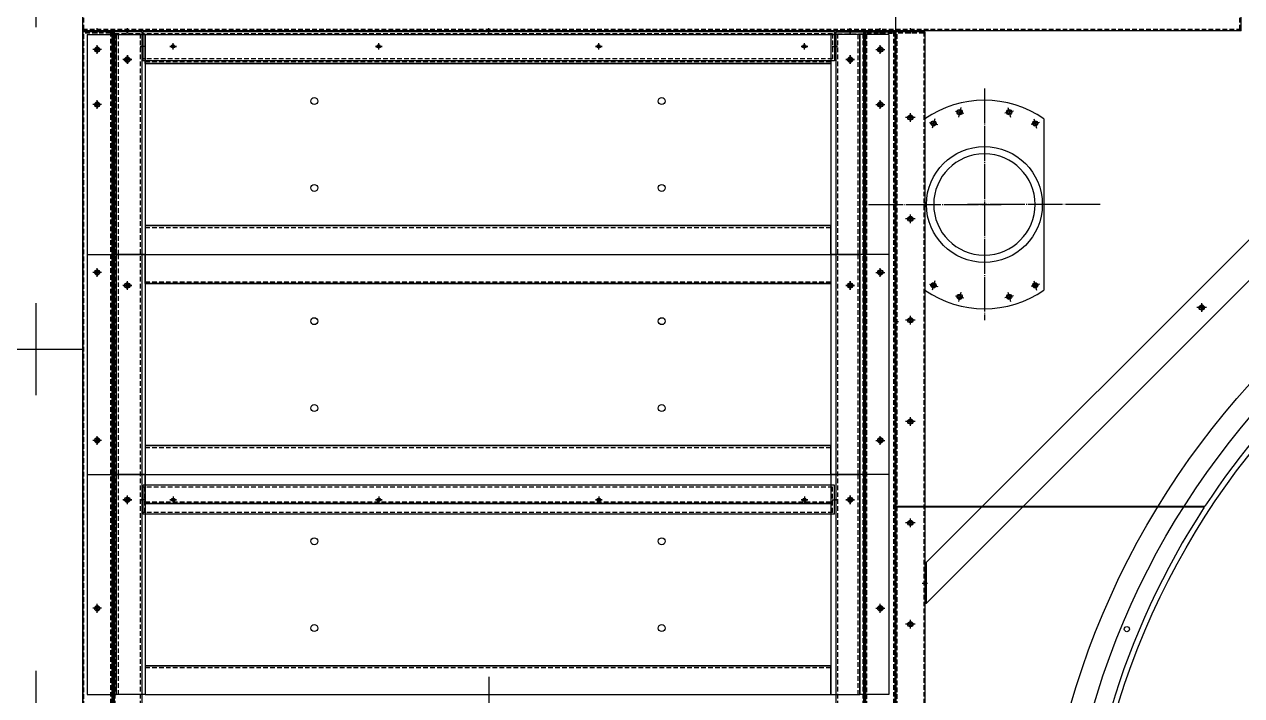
# Model space of a CAD drawing. Header units: millimetres. Extents: x 1037 to 22896, y 879 to 16337.
# Drawn here: x 4051 to 6153, y 12587 to 13746 of the extents above; entities that cross this region are included whole.
import ezdxf

# ---------------------------------------------------------------- set-up
doc = ezdxf.new("R2010")
doc.units = ezdxf.units.MM
doc.linetypes.add('CENTER', pattern=[65, 60, -2, 1, -2])
doc.linetypes.add('HIDDEN', pattern=[3, 2, -1])
for name, color, linetype in [('CENTER', 1, 'CENTER'), ('HOLE', 7, 'Continuous'), ('숨은선', 5, 'HIDDEN')]:
    doc.layers.add(name, color=color, linetype=linetype)

msp = doc.modelspace()

# ---------------------------------------------------------------- hatches: boundary and pattern name
h = msp.add_hatch()
h.set_pattern_fill('CROSS', scale=50)
h.set_pattern_definition([(0, (-360815.64, 1851827.8), (317.5, 317.5), [158.75, -476.25]), (90, (-360736.27, 1851748.44), (-317.5, 317.5), [158.75, -476.25])])
h.paths.add_polyline_path([(4152.2, 13785.4), (3852.2, 13785.4), (3852.2, 10585.4), (4152.2, 10585.4)])

# ---------------------------------------------------------------- linework, layer by layer
for p, q in [((4152.2, 13735.4), (4152.2, 13785.4)), ((5556.2, 12914.4), (5556.2, 13785.4)), ((6152.2, 13735.4), (6152.2, 13785.4)), ((6152.2, 13735.4), (6152.2, 13785.4)), ((4152.1, 13733.4), (4152.1, 10637.4)), ((4254.1, 13733.4), (4152.1, 13733.4)), ((6152.2, 13735.4), (4152.2, 13735.4)), ((4152.2, 10637.4), (4152.2, 13733.4)), ((4202.2, 13733.4), (4152.2, 13733.4)), ((4159.9, 13728.8), (4209.9, 13728.8)), ((4159.9, 13728.8), (4159.9, 13348.8)), ((4202.2, 13733.4), (4202.2, 10637.4)), ((4254.2, 13733.4), (4204.2, 13733.4)), ((4204.2, 13733.4), (4204.2, 10637.4)), ((4206.1, 13733.4), (4206.1, 10637.4)), ((4254.1, 13733.4), (4254.1, 10637.4)), ((4254.2, 13733.4), (4254.2, 10637.4)), ((4256.1, 13733.4), (4256.1, 13683.4)), ((5450.1, 13733.4), (4256.1, 13733.4)), ((4328.9, 13728.8), (5452.9, 13728.8)), ((5450.1, 13733.4), (5450.1, 13683.4)), ((5452.2, 13733.4), (5502.2, 13733.4)), ((5452.2, 13733.4), (5452.2, 10637.4)), ((5452.3, 13733.4), (5452.3, 10637.4)), ((5452.3, 13733.4), (5554.3, 13733.4)), ((5543.9, 13728.8), (5493.9, 13728.8)), ((5500.3, 13733.4), (5500.3, 10637.4)), ((5502.2, 13733.4), (5502.2, 10637.4)), ((5504.2, 10637.4), (5504.2, 13733.4)), ((5504.2, 13733.4), (5554.2, 13733.4)), ((5543.9, 13728.8), (5543.9, 13348.8)), ((5554.2, 13733.4), (5554.2, 10637.4)), ((5554.3, 13733.4), (5554.3, 10637.4)), ((5556.2, 13733.4), (5556.2, 10637.4)), ((5606.2, 13733.4), (5556.2, 13733.4)), ((5606.2, 13733.4), (5556.2, 13733.4)), ((5606.2, 13733.4), (5606.2, 10637.4)), ((6595.5, 13733.4), (5608.2, 12746.1)), ((6524.8, 13733.4), (5608.2, 12816.8)), ((5450.1, 13683.4), (4256.1, 13683.4)), ((5606.2, 13583), (5606.2, 13287.5)), ((5811.8, 13583), (5811.8, 13287.5)), ((4159.9, 13348.8), (4209.9, 13348.8)), ((4159.9, 13348.8), (4209.9, 13348.8)), ((4159.9, 13348.8), (4159.9, 12968.8)), ((4328.9, 13348.8), (5452.9, 13348.8)), ((5543.9, 13348.8), (5493.9, 13348.8)), ((5543.9, 13348.8), (5493.9, 13348.8)), ((5543.9, 13348.8), (5543.9, 12968.8)), ((4159.9, 12968.8), (4209.9, 12968.8)), ((4159.9, 12968.8), (4209.9, 12968.8)), ((4159.9, 12968.8), (4159.9, 12588.8)), ((4256.2, 12900.4), (4256.2, 12950.4)), ((5450.2, 12950.4), (4256.2, 12950.4)), ((4328.9, 12968.8), (5452.9, 12968.8)), ((5450.2, 12900.4), (5450.2, 12950.4)), ((5543.9, 12968.8), (5493.9, 12968.8)), ((5543.9, 12968.8), (5493.9, 12968.8)), ((5543.9, 12968.8), (5543.9, 12588.8)), ((5556.2, 12914.4), (6089.8, 12914.4)), ((6088.5, 12912.4), (5556.2, 12912.4)), ((5556.2, 12186.4), (5556.2, 12912.4)), ((5450.2, 12900.4), (4256.2, 12900.4)), ((5608.2, 12816.8), (5606.2, 12816.8)), ((5606.2, 12816.8), (5606.2, 12746.1)), ((5608.2, 12816.8), (5608.2, 12746.1)), ((5606.2, 12791.4), (5604.2, 12791.4)), ((5604.2, 12771.4), (5606.2, 12771.4)), ((5608.2, 12746.1), (5606.2, 12746.1)), ((4159.9, 12588.8), (4209.9, 12588.8)), ((5543.9, 12588.8), (5493.9, 12588.8))]:
    msp.add_line(p, q)
at = {"color": 1}
for p, q in [((4177.2, 13730.9), (4177.2, 13739.9)), ((4177.2, 13730.4), (4177.2, 13736.4)), ((4229.1, 13730.4), (4229.1, 13736.4)), ((4229.2, 13730.9), (4229.2, 13739.9)), ((4229.2, 13736.4), (4229.2, 13730.4)), ((4853.1, 13730.4), (4853.1, 13736.4)), ((4853.2, 13730.9), (4853.2, 13739.9)), ((5477.2, 13730.9), (5477.2, 13739.9)), ((5477.2, 13736.4), (5477.2, 13730.4)), ((5477.3, 13730.4), (5477.3, 13736.4)), ((5529.2, 13730.9), (5529.2, 13739.9)), ((5529.2, 13730.4), (5529.2, 13736.4)), ((5581.2, 13730.9), (5581.2, 13739.9)), ((5581.2, 13736.4), (5581.2, 13730.4)), ((4251.2, 13708.4), (4257.2, 13708.4)), ((5455.2, 13708.4), (5449.2, 13708.4)), ((6084.2, 13263.3), (6084.2, 13251.3)), ((6090.2, 13257.3), (6078.2, 13257.3)), ((5551.2, 13233.4), (5557.2, 13233.4)), ((5551.7, 13233.4), (5560.7, 13233.4)), ((4251.1, 12925.4), (4257.1, 12925.4)), ((5455.3, 12925.4), (5449.3, 12925.4)), ((5601.7, 12781.4), (5610.7, 12781.4)), ((5603.2, 12781.4), (5609.2, 12781.4))]:
    msp.add_line(p, q, dxfattribs=at)
at = {"color": 7}
msp.add_lwpolyline([(4152.2, 13785.4), (3852.2, 13785.4), (3852.2, 10585.4), (4152.2, 10585.4)], close=True, dxfattribs=at)
for centre, radius in [((4177.1, 13702.9), 4.5), ((4177.2, 13702.9), 3), ((4308.1, 13708.4), 3), ((4663.1, 13708.4), 3), ((5043.1, 13708.4), 3), ((5398.1, 13708.4), 3), ((5529.3, 13702.9), 4.5), ((5529.2, 13702.9), 3), ((5529.2, 13702.9), 3), ((5529.2, 13702.9), 3), ((5529.2, 13702.9), 3), ((4229.1, 13685.4), 4.5), ((4229.1, 13685.4), 4.5), ((4229.1, 13685.4), 4.5), ((4229.1, 13685.4), 4.5), ((4229.2, 13685.4), 3), ((4229.2, 13685.4), 3), ((4229.2, 13685.4), 3), ((5477.3, 13685.4), 4.5), ((5477.3, 13685.4), 4.5), ((5477.3, 13685.4), 4.5), ((5477.3, 13685.4), 4.5), ((5477.2, 13685.4), 3), ((5477.2, 13685.4), 3), ((5477.2, 13685.4), 3), ((4177.1, 13607.9), 4.5), ((4177.2, 13607.9), 3), ((4177.2, 13607.9), 3), ((4177.2, 13607.9), 3), ((4177.2, 13607.9), 3), ((4177.2, 13607.9), 3), ((4177.2, 13607.9), 3), ((4177.2, 13607.9), 3), ((4177.2, 13607.9), 3), ((4551.9, 13613.8), 6), ((5151.9, 13613.8), 6), ((5529.3, 13607.9), 4.5), ((5529.2, 13607.9), 3), ((5529.2, 13607.9), 3), ((5529.2, 13607.9), 3), ((5529.2, 13607.9), 3), ((5529.2, 13607.9), 3), ((5529.2, 13607.9), 3), ((5529.2, 13607.9), 3), ((5529.2, 13607.9), 3), ((5581.2, 13585.4), 4.5), ((5581.2, 13585.4), 3), ((5581.2, 13585.4), 3), ((5581.2, 13585.4), 3), ((5581.2, 13585.4), 3), ((5621.2, 13575.2), 4.5), ((5621.2, 13575.2), 4.5), ((5621.2, 13575.2), 4.5), ((5621.2, 13575.2), 4.5), ((5666.3, 13594.7), 4.5), ((5666.3, 13594.7), 4.5), ((5666.3, 13594.7), 4.5), ((5666.3, 13594.7), 4.5), ((5666.3, 13594.7), 3), ((5751.7, 13594.7), 4.5), ((5751.7, 13594.7), 4.5), ((5751.7, 13594.7), 4.5), ((5751.7, 13594.7), 4.5), ((5751.7, 13594.7), 3), ((5796.8, 13575.2), 4.5), ((5796.8, 13575.2), 4.5), ((5796.8, 13575.2), 4.5), ((5796.8, 13575.2), 4.5), ((5621.2, 13575.1), 3), ((5796.8, 13575.1), 3), ((7202.3, 12185.4), 1360), ((5709, 13435.3), 100), ((7202.3, 12185.4), 1320), ((4551.9, 13463.8), 6), ((5151.9, 13463.8), 6), ((5581.2, 13410.4), 4.5), ((5581.2, 13410.4), 3), ((5581.2, 13410.4), 3), ((5581.2, 13410.4), 3), ((5581.2, 13410.4), 3), ((4177.1, 13317.9), 4.5), ((4177.2, 13317.9), 3), ((4177.2, 13317.9), 3), ((4177.2, 13317.9), 3), ((4177.2, 13317.9), 3), ((5529.3, 13317.9), 4.5), ((5529.2, 13317.9), 3), ((5529.2, 13317.9), 3), ((5529.2, 13317.9), 3), ((5529.2, 13317.9), 3), ((4229.1, 13295.4), 4.5), ((4229.1, 13295.4), 4.5), ((4229.2, 13295.4), 3), ((5477.3, 13295.4), 4.5), ((5477.3, 13295.4), 4.5), ((5477.2, 13295.4), 3), ((5621.2, 13295.6), 4.5), ((5621.2, 13295.6), 4.5), ((5621.2, 13295.6), 4.5), ((5621.2, 13295.6), 4.5), ((5621.2, 13295.5), 3), ((5796.8, 13295.6), 4.5), ((5796.8, 13295.6), 4.5), ((5796.8, 13295.6), 4.5), ((5796.8, 13295.6), 4.5), ((5796.8, 13295.5), 3), ((5666.3, 13275.9), 4.5), ((5666.3, 13275.9), 4.5), ((5666.3, 13275.9), 4.5), ((5666.3, 13275.9), 4.5), ((5666.3, 13276), 3), ((5751.7, 13275.9), 4.5), ((5751.7, 13275.9), 4.5), ((5751.7, 13275.9), 4.5), ((5751.7, 13275.9), 4.5), ((5751.7, 13276), 3), ((6084.2, 13257.3), 3), ((4551.9, 13233.8), 6), ((5151.9, 13233.8), 6), ((5581.2, 13235.4), 4.5), ((5581.2, 13235.4), 3), ((5581.2, 13235.4), 3), ((5581.2, 13235.4), 3), ((5581.2, 13235.4), 3), ((4551.9, 13083.8), 6), ((5151.9, 13083.8), 6), ((5581.2, 13060.4), 4.5), ((5581.2, 13060.4), 3), ((5581.2, 13060.4), 3), ((5581.2, 13060.4), 3), ((5581.2, 13060.4), 3), ((4177.1, 13027.9), 4.5), ((5529.3, 13027.9), 4.5), ((4177.2, 13027.9), 3), ((4177.2, 13027.9), 3), ((4177.2, 13027.9), 3), ((4177.2, 13027.9), 3), ((5529.2, 13027.9), 3), ((5529.2, 13027.9), 3), ((5529.2, 13027.9), 3), ((5529.2, 13027.9), 3), ((4229.1, 12925.4), 4.5), ((4229.1, 12925.4), 4.5), ((4229.2, 12925.4), 3), ((4308.2, 12925.4), 3), ((4663.3, 12925.4), 3), ((5043.3, 12925.4), 3), ((5398.2, 12925.4), 3), ((5477.3, 12925.4), 4.5), ((5477.3, 12925.4), 4.5), ((5477.2, 12925.4), 3), ((5581.2, 12885.4), 4.5), ((5581.2, 12885.4), 3), ((5581.2, 12885.4), 3), ((5581.2, 12885.4), 3), ((5581.2, 12885.4), 3), ((4551.9, 12853.8), 6), ((5151.9, 12853.8), 6), ((4177.1, 12737.9), 4.5), ((4177.2, 12737.9), 3), ((4177.2, 12737.9), 3), ((4177.2, 12737.9), 3), ((4177.2, 12737.9), 3), ((5529.3, 12737.9), 4.5), ((5529.2, 12737.9), 3), ((5529.2, 12737.9), 3), ((5529.2, 12737.9), 3), ((5529.2, 12737.9), 3), ((4551.9, 12703.8), 6), ((5151.9, 12703.8), 6), ((5581.2, 12710.4), 4.5), ((5581.2, 12710.4), 3), ((5581.2, 12710.4), 3), ((5581.2, 12710.4), 3), ((5581.2, 12710.4), 3), ((5955, 12702), 4.5)]:
    msp.add_circle(centre, radius)
at = {"color": 5}
msp.add_circle((7202.3, 12185.4), 1398.2, dxfattribs=at)
at = {"color": 7}
msp.add_circle((6084.2, 13257.3), 4.5, dxfattribs=at)
for start, end in [(55.1692, 124.8308), (235.1692, 304.8308)]:
    msp.add_arc((5709, 13435.3), 180, start, end, dxfattribs=at)
for centre, radius, start, end in [((5709, 13435.3), 87.5, 90.3274, 269.6726), ((5709, 13435.3), 87.5, 270.3274, 89.6726), ((7202.3, 12185.4), 1330, 33.2382, 146.7618), ((7202.3, 12185.4), 1330, 146.8648, 179.9569)]:
    msp.add_arc(centre, radius, start, end)
at = {"layer": 'CENTER'}
for p, q in [((4177.1, 13695.4), (4177.1, 13710.4)), ((4177.1, 13708.6), (4177.1, 13697.2)), ((4177.1, 13697.2), (4177.1, 13708.6)), ((4177.2, 13697.9), (4177.2, 13707.9)), ((4177.2, 13697.9), (4177.2, 13707.9)), ((4177.2, 13697.9), (4177.2, 13707.9)), ((4177.2, 13697.9), (4177.2, 13707.9)), ((4177.2, 13707.9), (4177.2, 13697.9)), ((4260, 13708.4), (4252.3, 13708.4)), ((4302.4, 13708.4), (4313.9, 13708.4)), ((4313.9, 13708.4), (4302.4, 13708.4)), ((4308.1, 13702.7), (4308.1, 13714.1)), ((4657.4, 13708.4), (4668.9, 13708.4)), ((4668.9, 13708.4), (4657.4, 13708.4)), ((4663.1, 13702.7), (4663.1, 13714.1)), ((5037.4, 13708.4), (5048.9, 13708.4)), ((5048.9, 13708.4), (5037.4, 13708.4)), ((5043.1, 13702.7), (5043.1, 13714.1)), ((5392.4, 13708.4), (5403.9, 13708.4)), ((5403.9, 13708.4), (5392.4, 13708.4)), ((5398.1, 13702.7), (5398.1, 13714.1)), ((5446.3, 13708.4), (5454, 13708.4)), ((5529.2, 13707.9), (5529.2, 13697.9)), ((5529.2, 13707.9), (5529.2, 13697.9)), ((5529.2, 13707.9), (5529.2, 13697.9)), ((5529.2, 13707.9), (5529.2, 13697.9)), ((5529.3, 13695.4), (5529.3, 13710.4)), ((5529.3, 13708.6), (5529.3, 13697.2)), ((5529.3, 13697.2), (5529.3, 13708.6)), ((4184.6, 13702.9), (4169.6, 13702.9)), ((4182.9, 13702.9), (4171.4, 13702.9)), ((4182.8, 13702.9), (4171.5, 13702.9)), ((4182.8, 13702.9), (4171.5, 13702.9)), ((4236.6, 13685.4), (4221.6, 13685.4)), ((4236.6, 13685.4), (4221.6, 13685.4)), ((4236.6, 13685.4), (4221.6, 13685.4)), ((4236.6, 13685.4), (4221.6, 13685.4)), ((4236.7, 13685.4), (4221.7, 13685.4)), ((4236.7, 13685.4), (4221.7, 13685.4)), ((4221.7, 13685.4), (4236.7, 13685.4)), ((4234.9, 13685.4), (4223.4, 13685.4)), ((4234.9, 13685.4), (4223.4, 13685.4)), ((4234.9, 13685.4), (4223.4, 13685.4)), ((4234.9, 13685.4), (4223.4, 13685.4)), ((4234.9, 13685.4), (4223.5, 13685.4)), ((4234.9, 13685.4), (4223.5, 13685.4)), ((4229.1, 13692.9), (4229.1, 13677.9)), ((4229.1, 13692.9), (4229.1, 13677.9)), ((4229.1, 13692.9), (4229.1, 13677.9)), ((4229.1, 13692.9), (4229.1, 13677.9)), ((4229.1, 13679.7), (4229.1, 13691.1)), ((4229.1, 13691.1), (4229.1, 13679.7)), ((4229.1, 13679.7), (4229.1, 13691.1)), ((4229.1, 13691.1), (4229.1, 13679.7)), ((4229.1, 13679.7), (4229.1, 13691.1)), ((4229.1, 13691.1), (4229.1, 13679.7)), ((4229.1, 13679.7), (4229.1, 13691.1)), ((4229.1, 13691.1), (4229.1, 13679.7)), ((4229.2, 13692.9), (4229.2, 13677.9)), ((4229.2, 13692.9), (4229.2, 13677.9)), ((4229.2, 13677.9), (4229.2, 13692.9)), ((4229.2, 13679.7), (4229.2, 13691.1)), ((4229.2, 13691.1), (4229.2, 13679.7)), ((4229.2, 13679.7), (4229.2, 13691.1)), ((4229.2, 13691.1), (4229.2, 13679.7)), ((5469.7, 13685.4), (5484.7, 13685.4)), ((5469.7, 13685.4), (5484.7, 13685.4)), ((5484.7, 13685.4), (5469.7, 13685.4)), ((5469.8, 13685.4), (5484.8, 13685.4)), ((5469.8, 13685.4), (5484.8, 13685.4)), ((5469.8, 13685.4), (5484.8, 13685.4)), ((5469.8, 13685.4), (5484.8, 13685.4)), ((5471.5, 13685.4), (5483, 13685.4)), ((5471.5, 13685.4), (5483, 13685.4)), ((5471.5, 13685.4), (5483, 13685.4)), ((5471.5, 13685.4), (5483, 13685.4)), ((5471.5, 13685.4), (5482.9, 13685.4)), ((5471.5, 13685.4), (5482.9, 13685.4)), ((5477.2, 13692.9), (5477.2, 13677.9)), ((5477.2, 13692.9), (5477.2, 13677.9)), ((5477.2, 13677.9), (5477.2, 13692.9)), ((5477.2, 13679.7), (5477.2, 13691.1)), ((5477.2, 13691.1), (5477.2, 13679.7)), ((5477.2, 13679.7), (5477.2, 13691.1)), ((5477.2, 13691.1), (5477.2, 13679.7)), ((5477.3, 13692.9), (5477.3, 13677.9)), ((5477.3, 13692.9), (5477.3, 13677.9)), ((5477.3, 13692.9), (5477.3, 13677.9)), ((5477.3, 13692.9), (5477.3, 13677.9)), ((5477.3, 13679.7), (5477.3, 13691.1)), ((5477.3, 13691.1), (5477.3, 13679.7)), ((5477.3, 13679.7), (5477.3, 13691.1)), ((5477.3, 13691.1), (5477.3, 13679.7)), ((5477.3, 13679.7), (5477.3, 13691.1)), ((5477.3, 13691.1), (5477.3, 13679.7)), ((5477.3, 13679.7), (5477.3, 13691.1)), ((5477.3, 13691.1), (5477.3, 13679.7)), ((5521.8, 13702.9), (5536.8, 13702.9)), ((5523.5, 13702.9), (5535, 13702.9)), ((5523.6, 13702.9), (5534.9, 13702.9)), ((5709, 13635.3), (5709, 13235.3)), ((5709, 13635.3), (5709, 13235.3)), ((4184.6, 13607.9), (4169.6, 13607.9)), ((4182.9, 13607.9), (4171.4, 13607.9)), ((4182.8, 13607.9), (4171.5, 13607.9)), ((4182.8, 13607.9), (4171.5, 13607.9)), ((4177.1, 13600.4), (4177.1, 13615.4)), ((4177.1, 13613.6), (4177.1, 13602.2)), ((4177.1, 13602.2), (4177.1, 13613.6)), ((4177.2, 13602.9), (4177.2, 13612.9)), ((4177.2, 13602.9), (4177.2, 13612.9)), ((4177.2, 13602.9), (4177.2, 13612.9)), ((4177.2, 13602.9), (4177.2, 13612.9)), ((4177.2, 13602.9), (4177.2, 13612.9)), ((4177.2, 13602.9), (4177.2, 13612.9)), ((4177.2, 13602.9), (4177.2, 13612.9)), ((4177.2, 13602.9), (4177.2, 13612.9)), ((5521.8, 13607.9), (5536.8, 13607.9)), ((5523.5, 13607.9), (5535, 13607.9)), ((5523.6, 13607.9), (5534.9, 13607.9)), ((5523.6, 13607.9), (5534.9, 13607.9)), ((5529.2, 13602.9), (5529.2, 13612.9)), ((5529.2, 13602.9), (5529.2, 13612.9)), ((5529.2, 13602.9), (5529.2, 13612.9)), ((5529.2, 13602.9), (5529.2, 13612.9)), ((5529.2, 13602.9), (5529.2, 13612.9)), ((5529.2, 13602.9), (5529.2, 13612.9)), ((5529.2, 13602.9), (5529.2, 13612.9)), ((5529.2, 13602.9), (5529.2, 13612.9)), ((5529.3, 13600.4), (5529.3, 13615.4)), ((5529.3, 13613.6), (5529.3, 13602.2)), ((5529.3, 13602.2), (5529.3, 13613.6)), ((5668.5, 13602.8), (5664.1, 13586.3)), ((5749.5, 13602.8), (5753.9, 13586.3)), ((5589.6, 13585.4), (5572.6, 13585.4)), ((5586.8, 13585.4), (5575.5, 13585.4)), ((5581.2, 13577.9), (5581.2, 13592.9)), ((5581.2, 13580.4), (5581.2, 13590.4)), ((5581.2, 13580.4), (5581.2, 13590.4)), ((5581.2, 13580.4), (5581.2, 13590.4)), ((5581.2, 13580.4), (5581.2, 13590.4)), ((5623.4, 13583.3), (5619, 13566.9)), ((5659.1, 13596.6), (5673.5, 13592.7)), ((5659.1, 13596.6), (5673.5, 13592.7)), ((5659.1, 13596.6), (5673.5, 13592.7)), ((5659.1, 13596.6), (5673.5, 13592.7)), ((5759, 13596.6), (5744.5, 13592.7)), ((5759, 13596.6), (5744.5, 13592.7)), ((5759, 13596.6), (5744.5, 13592.7)), ((5759, 13596.6), (5744.5, 13592.7)), ((5794.6, 13583.3), (5799, 13566.9)), ((5614, 13577.1), (5628.5, 13573.2)), ((5614, 13577.1), (5628.5, 13573.2)), ((5614, 13577.1), (5628.5, 13573.2)), ((5614, 13577.1), (5628.5, 13573.2)), ((5804, 13577.1), (5789.5, 13573.2)), ((5804, 13577.1), (5789.5, 13573.2)), ((5804, 13577.1), (5789.5, 13573.2)), ((5804, 13577.1), (5789.5, 13573.2)), ((5509, 13435.3), (5738, 13435.3)), ((5909, 13435.3), (5680, 13435.3)), ((5589.6, 13410.4), (5572.6, 13410.4)), ((5586.8, 13410.4), (5575.5, 13410.4)), ((5581.2, 13402.9), (5581.2, 13417.9)), ((5581.2, 13405.4), (5581.2, 13415.4)), ((5581.2, 13405.4), (5581.2, 13415.4)), ((5581.2, 13405.4), (5581.2, 13415.4)), ((5581.2, 13405.4), (5581.2, 13415.4)), ((4184.6, 13317.9), (4169.6, 13317.9)), ((4182.9, 13317.9), (4171.4, 13317.9)), ((4182.8, 13317.9), (4171.5, 13317.9)), ((4177.1, 13310.4), (4177.1, 13325.4)), ((4177.1, 13323.6), (4177.1, 13312.2)), ((4177.1, 13312.2), (4177.1, 13323.6)), ((4177.2, 13312.9), (4177.2, 13322.9)), ((4177.2, 13312.9), (4177.2, 13322.9)), ((4177.2, 13312.9), (4177.2, 13322.9)), ((4177.2, 13312.9), (4177.2, 13322.9)), ((5521.8, 13317.9), (5536.8, 13317.9)), ((5523.5, 13317.9), (5535, 13317.9)), ((5523.6, 13317.9), (5534.9, 13317.9)), ((5529.2, 13312.9), (5529.2, 13322.9)), ((5529.2, 13312.9), (5529.2, 13322.9)), ((5529.2, 13312.9), (5529.2, 13322.9)), ((5529.2, 13312.9), (5529.2, 13322.9)), ((5529.3, 13310.4), (5529.3, 13325.4)), ((5529.3, 13323.6), (5529.3, 13312.2)), ((5529.3, 13312.2), (5529.3, 13323.6)), ((4236.6, 13295.4), (4221.6, 13295.4)), ((4236.6, 13295.4), (4221.6, 13295.4)), ((4221.7, 13295.4), (4236.7, 13295.4)), ((4234.9, 13295.4), (4223.4, 13295.4)), ((4234.9, 13295.4), (4223.4, 13295.4)), ((4229.1, 13302.9), (4229.1, 13287.9)), ((4229.1, 13302.9), (4229.1, 13287.9)), ((4229.1, 13289.7), (4229.1, 13301.1)), ((4229.1, 13301.1), (4229.1, 13289.7)), ((4229.1, 13289.7), (4229.1, 13301.1)), ((4229.1, 13301.1), (4229.1, 13289.7)), ((4229.2, 13287.9), (4229.2, 13302.9)), ((5484.7, 13295.4), (5469.7, 13295.4)), ((5469.8, 13295.4), (5484.8, 13295.4)), ((5469.8, 13295.4), (5484.8, 13295.4)), ((5471.5, 13295.4), (5483, 13295.4)), ((5471.5, 13295.4), (5483, 13295.4)), ((5477.2, 13287.9), (5477.2, 13302.9)), ((5477.3, 13302.9), (5477.3, 13287.9)), ((5477.3, 13302.9), (5477.3, 13287.9)), ((5477.3, 13289.7), (5477.3, 13301.1)), ((5477.3, 13301.1), (5477.3, 13289.7)), ((5477.3, 13289.7), (5477.3, 13301.1)), ((5477.3, 13301.1), (5477.3, 13289.7)), ((5614, 13297.5), (5628.5, 13293.6)), ((5614, 13297.5), (5628.5, 13293.6)), ((5614, 13297.5), (5628.5, 13293.6)), ((5614, 13297.5), (5628.5, 13293.6)), ((5623.4, 13303.7), (5619, 13287.2)), ((5804, 13297.5), (5789.5, 13293.6)), ((5804, 13297.5), (5789.5, 13293.6)), ((5804, 13297.5), (5789.5, 13293.6)), ((5804, 13297.5), (5789.5, 13293.6)), ((5794.6, 13303.7), (5799, 13287.2)), ((5659.1, 13277.8), (5673.5, 13274)), ((5659.1, 13277.8), (5673.5, 13274)), ((5659.1, 13277.8), (5673.5, 13274)), ((5659.1, 13277.8), (5673.5, 13274)), ((5668.5, 13284), (5664.1, 13267.6)), ((5759, 13277.8), (5744.5, 13274)), ((5759, 13277.8), (5744.5, 13274)), ((5759, 13277.8), (5744.5, 13274)), ((5759, 13277.8), (5744.5, 13274)), ((5749.5, 13284), (5753.9, 13267.6)), ((6084.2, 13249.8), (6084.2, 13264.8)), ((5581.2, 13227.9), (5581.2, 13242.9)), ((6092.6, 13257.3), (6075.6, 13257.3)), ((5589.6, 13235.4), (5572.6, 13235.4)), ((5586.8, 13235.4), (5575.5, 13235.4)), ((5581.2, 13230.4), (5581.2, 13240.4)), ((5581.2, 13230.4), (5581.2, 13240.4)), ((5581.2, 13230.4), (5581.2, 13240.4)), ((5581.2, 13230.4), (5581.2, 13240.4)), ((5589.6, 13060.4), (5572.6, 13060.4)), ((5586.8, 13060.4), (5575.5, 13060.4)), ((5581.2, 13052.9), (5581.2, 13067.9)), ((5581.2, 13055.4), (5581.2, 13065.4)), ((5581.2, 13055.4), (5581.2, 13065.4)), ((5581.2, 13055.4), (5581.2, 13065.4)), ((5581.2, 13055.4), (5581.2, 13065.4)), ((4177.1, 13020.4), (4177.1, 13035.4)), ((4177.1, 13033.6), (4177.1, 13022.2)), ((4177.1, 13022.2), (4177.1, 13033.6)), ((4177.2, 13032.9), (4177.2, 13022.9)), ((4177.2, 13032.9), (4177.2, 13022.9)), ((4177.2, 13032.9), (4177.2, 13022.9)), ((4177.2, 13032.9), (4177.2, 13022.9)), ((5529.2, 13032.9), (5529.2, 13022.9)), ((5529.2, 13032.9), (5529.2, 13022.9)), ((5529.2, 13032.9), (5529.2, 13022.9)), ((5529.2, 13032.9), (5529.2, 13022.9)), ((5529.3, 13020.4), (5529.3, 13035.4)), ((5529.3, 13033.6), (5529.3, 13022.2)), ((5529.3, 13022.2), (5529.3, 13033.6)), ((4184.6, 13027.9), (4169.6, 13027.9)), ((4182.9, 13027.9), (4171.4, 13027.9)), ((4182.8, 13027.9), (4171.5, 13027.9)), ((5521.8, 13027.9), (5536.8, 13027.9)), ((5523.5, 13027.9), (5535, 13027.9)), ((5523.6, 13027.9), (5534.9, 13027.9)), ((4229.1, 12932.9), (4229.1, 12917.9)), ((4229.1, 12932.9), (4229.1, 12917.9)), ((4229.1, 12919.7), (4229.1, 12931.1)), ((4229.1, 12931.1), (4229.1, 12919.7)), ((4229.1, 12919.7), (4229.1, 12931.1)), ((4229.1, 12931.1), (4229.1, 12919.7)), ((4229.2, 12917.9), (4229.2, 12932.9)), ((4308.2, 12931.1), (4308.2, 12919.7)), ((4663.3, 12931.1), (4663.3, 12919.7)), ((5043.3, 12931.1), (5043.3, 12919.7)), ((5398.2, 12931.1), (5398.2, 12919.7)), ((5477.2, 12917.9), (5477.2, 12932.9)), ((5477.3, 12932.9), (5477.3, 12917.9)), ((5477.3, 12932.9), (5477.3, 12917.9)), ((5477.3, 12919.7), (5477.3, 12931.1)), ((5477.3, 12931.1), (5477.3, 12919.7)), ((5477.3, 12919.7), (5477.3, 12931.1)), ((5477.3, 12931.1), (5477.3, 12919.7)), ((4236.6, 12925.4), (4221.6, 12925.4)), ((4236.6, 12925.4), (4221.6, 12925.4)), ((4221.7, 12925.4), (4236.7, 12925.4)), ((4234.9, 12925.4), (4223.4, 12925.4)), ((4234.9, 12925.4), (4223.4, 12925.4)), ((4260, 12925.4), (4252.4, 12925.4)), ((4302.5, 12925.4), (4313.9, 12925.4)), ((4313.9, 12925.4), (4302.5, 12925.4)), ((4657.5, 12925.4), (4669, 12925.4)), ((4669, 12925.4), (4657.5, 12925.4)), ((5037.5, 12925.4), (5049, 12925.4)), ((5049, 12925.4), (5037.5, 12925.4)), ((5392.5, 12925.4), (5403.9, 12925.4)), ((5403.9, 12925.4), (5392.5, 12925.4)), ((5446.4, 12925.4), (5454, 12925.4)), ((5484.7, 12925.4), (5469.7, 12925.4)), ((5469.8, 12925.4), (5484.8, 12925.4)), ((5469.8, 12925.4), (5484.8, 12925.4)), ((5471.5, 12925.4), (5483, 12925.4)), ((5471.5, 12925.4), (5483, 12925.4)), ((5589.6, 12885.4), (5572.6, 12885.4)), ((5586.8, 12885.4), (5575.5, 12885.4)), ((5581.2, 12877.9), (5581.2, 12892.9)), ((5581.2, 12880.4), (5581.2, 12890.4)), ((5581.2, 12880.4), (5581.2, 12890.4)), ((5581.2, 12880.4), (5581.2, 12890.4)), ((5581.2, 12880.4), (5581.2, 12890.4)), ((4184.6, 12737.9), (4169.6, 12737.9)), ((4182.9, 12737.9), (4171.4, 12737.9)), ((4182.8, 12737.9), (4171.5, 12737.9)), ((4177.1, 12730.4), (4177.1, 12745.4)), ((4177.1, 12743.6), (4177.1, 12732.2)), ((4177.1, 12732.2), (4177.1, 12743.6)), ((4177.2, 12742.9), (4177.2, 12732.9)), ((4177.2, 12742.9), (4177.2, 12732.9)), ((4177.2, 12742.9), (4177.2, 12732.9)), ((4177.2, 12742.9), (4177.2, 12732.9)), ((5521.8, 12737.9), (5536.8, 12737.9)), ((5523.5, 12737.9), (5535, 12737.9)), ((5523.6, 12737.9), (5534.9, 12737.9)), ((5529.2, 12742.9), (5529.2, 12732.9)), ((5529.2, 12742.9), (5529.2, 12732.9)), ((5529.2, 12742.9), (5529.2, 12732.9)), ((5529.2, 12742.9), (5529.2, 12732.9)), ((5529.3, 12730.4), (5529.3, 12745.4)), ((5529.3, 12743.6), (5529.3, 12732.2)), ((5529.3, 12732.2), (5529.3, 12743.6)), ((5581.2, 12702.9), (5581.2, 12717.9)), ((5589.6, 12710.4), (5572.6, 12710.4)), ((5586.8, 12710.4), (5575.5, 12710.4)), ((5581.2, 12705.4), (5581.2, 12715.4)), ((5581.2, 12705.4), (5581.2, 12715.4)), ((5581.2, 12705.4), (5581.2, 12715.4)), ((5581.2, 12705.4), (5581.2, 12715.4)), ((4853.3, 12619.4), (4853.3, 11762.6))]:
    msp.add_line(p, q, dxfattribs=at)
at = {"layer": 'HOLE'}
for p, q in [((4209.9, 13348.8), (4209.9, 13728.8)), ((4209.9, 13728.8), (4259.9, 13728.8)), ((4209.9, 13728.8), (4209.9, 13348.8)), ((4259.9, 13728.8), (4259.9, 13348.8)), ((4259.9, 13728.8), (5443.9, 13728.8)), ((4259.9, 13678.8), (4259.9, 13728.8)), ((5443.9, 13728.8), (5443.9, 13348.8)), ((5493.9, 13728.8), (5443.9, 13728.8)), ((5443.9, 13728.8), (5443.9, 13678.8)), ((5493.9, 13348.8), (5493.9, 13728.8)), ((5493.9, 13728.8), (5493.9, 13348.8)), ((5443.9, 13678.8), (4259.9, 13678.8)), ((4259.9, 13678.8), (5443.9, 13678.8)), ((5443.9, 13398.8), (4259.9, 13398.8)), ((4259.9, 13398.8), (4259.9, 13348.8)), ((4259.9, 13398.8), (5443.9, 13398.8)), ((5443.9, 13348.8), (5443.9, 13398.8)), ((4259.9, 13348.8), (4209.9, 13348.8)), ((4209.9, 12968.8), (4209.9, 13348.8)), ((4209.9, 13348.8), (4259.9, 13348.8)), ((4209.9, 13348.8), (4209.9, 12968.8)), ((4259.9, 13348.8), (5443.9, 13348.8)), ((4259.9, 13348.8), (4259.9, 12968.8)), ((4259.9, 13348.8), (5443.9, 13348.8)), ((4259.9, 13298.8), (4259.9, 13348.8)), ((5443.9, 13348.8), (5493.9, 13348.8)), ((5443.9, 13348.8), (5443.9, 12968.8)), ((5493.9, 13348.8), (5443.9, 13348.8)), ((5443.9, 13348.8), (5443.9, 13298.8)), ((5493.9, 12968.8), (5493.9, 13348.8)), ((5493.9, 13348.8), (5493.9, 12968.8)), ((5443.9, 13298.8), (4259.9, 13298.8)), ((4259.9, 13298.8), (5443.9, 13298.8)), ((5443.9, 13018.8), (4259.9, 13018.8)), ((4259.9, 13018.8), (4259.9, 12968.8)), ((4259.9, 13018.8), (5443.9, 13018.8)), ((5443.9, 12968.8), (5443.9, 13018.8)), ((4259.9, 12968.8), (4209.9, 12968.8)), ((4209.9, 12588.8), (4209.9, 12968.8)), ((4209.9, 12968.8), (4259.9, 12968.8)), ((4209.9, 12968.8), (4209.9, 12588.8)), ((4259.9, 12968.8), (5443.9, 12968.8)), ((4259.9, 12968.8), (4259.9, 12588.8)), ((4259.9, 12968.8), (5443.9, 12968.8)), ((4259.9, 12918.8), (4259.9, 12968.8)), ((5443.9, 12968.8), (5493.9, 12968.8)), ((5443.9, 12968.8), (5443.9, 12588.8)), ((5493.9, 12968.8), (5443.9, 12968.8)), ((5443.9, 12968.8), (5443.9, 12918.8)), ((5493.9, 12588.8), (5493.9, 12968.8)), ((5493.9, 12968.8), (5493.9, 12588.8)), ((5443.9, 12918.8), (4259.9, 12918.8)), ((4259.9, 12918.8), (5443.9, 12918.8)), ((5443.9, 12638.8), (4259.9, 12638.8)), ((4259.9, 12638.8), (4259.9, 12588.8)), ((4259.9, 12638.8), (5443.9, 12638.8)), ((5443.9, 12588.8), (5443.9, 12638.8)), ((4259.9, 12588.8), (4209.9, 12588.8)), ((4259.9, 12588.8), (5443.9, 12588.8)), ((5443.9, 12588.8), (5493.9, 12588.8))]:
    msp.add_line(p, q, dxfattribs=at)
at = {"layer": '숨은선', "ltscale": 4}
for p, q in [((4154.2, 13737.4), (4154.2, 13783.4)), ((6150.2, 13737.4), (6150.2, 13783.4)), ((6152.2, 13737.4), (4152.2, 13737.4)), ((4154.2, 10637.4), (4154.2, 13733.4)), ((4200.2, 13731.4), (4154.2, 13731.4)), ((4200.2, 13733.4), (4200.2, 10637.4)), ((4204.1, 13733.4), (4204.1, 10637.4)), ((4251, 13730.2), (4207.4, 13730.2)), ((4207.4, 13730.2), (4207.4, 10637.4)), ((4213.1, 13728.8), (4213.1, 13348.8)), ((4251, 13730.2), (4251, 10637.4)), ((5446.9, 13730.2), (4256.1, 13730.2)), ((4259.3, 13730.2), (4259.3, 13686.6)), ((4398.9, 13728.8), (5382.9, 13728.8)), ((5446.9, 13730.2), (5446.9, 13686.6)), ((5455.4, 13730.2), (5499, 13730.2)), ((5455.4, 13730.2), (5455.4, 10637.4)), ((5490.7, 13728.8), (5490.7, 13348.8)), ((5499, 13730.2), (5499, 10637.4)), ((5502.3, 13733.4), (5502.3, 10637.4)), ((5506.2, 10637.4), (5506.2, 13733.4)), ((5506.2, 13731.4), (5552.2, 13731.4)), ((5552.2, 13733.4), (5552.2, 10637.4)), ((5558.2, 10637.4), (5558.2, 13733.4)), ((5604.2, 13731.4), (5558.2, 13731.4)), ((5604.2, 13731.4), (5558.2, 13731.4)), ((5604.2, 13733.4), (5604.2, 10637.4)), ((5446.9, 13686.6), (4256.1, 13686.6)), ((4259.9, 13682), (5443.9, 13682)), ((4259.9, 13395.6), (5443.9, 13395.6)), ((4213.1, 13348.8), (4213.1, 12968.8)), ((4398.9, 13348.8), (5382.9, 13348.8)), ((5490.7, 13348.8), (5490.7, 12968.8)), ((4259.9, 13302), (5443.9, 13302)), ((4259.9, 13015.6), (5443.9, 13015.6)), ((4213.1, 12968.8), (4213.1, 12588.8)), ((4398.9, 12968.8), (5382.9, 12968.8)), ((5490.7, 12968.8), (5490.7, 12588.8)), ((5447, 12947.2), (4256.2, 12947.2)), ((4259.4, 12903.6), (4259.4, 12947.2)), ((5447, 12903.6), (5447, 12947.2)), ((4259.9, 12922), (5443.9, 12922)), ((5447, 12903.6), (4256.2, 12903.6)), ((4259.9, 12635.6), (5443.9, 12635.6))]:
    msp.add_line(p, q, dxfattribs=at)

doc.saveas('drawing.dxf')
